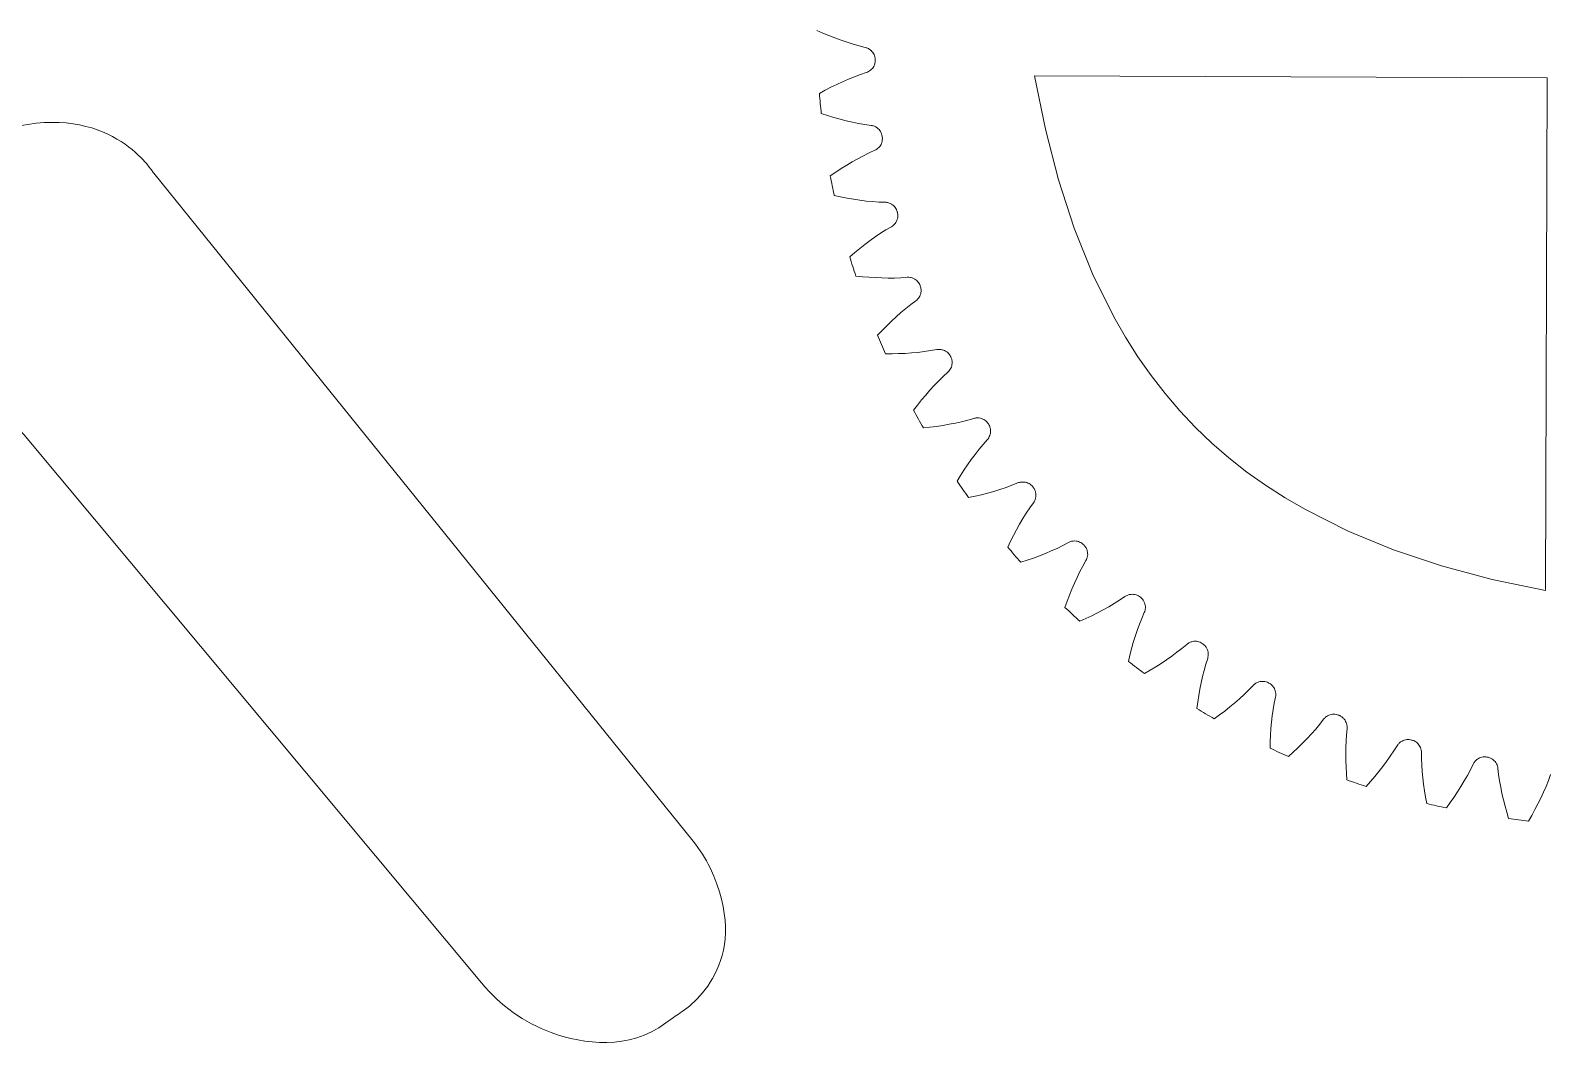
# Model space of a CAD drawing. Extents: x -180 to 228, y -304 to -8.
# Drawn here: x 23.9 to 147.1, y -303.7 to -221 of the extents above; entities that cross this region are included whole.
import ezdxf

# ---------------------------------------------------------------- set-up
doc = ezdxf.new("R2010")
doc.units = 0
doc.header["$MEASUREMENT"] = 0
doc.layers.add('Layer 1', color=7, linetype='Continuous')

# ---------------------------------------------------------------- blocks, each defined once
blk = doc.blocks.new('block 1122')
at = {"layer": 'Layer 1', "color": 7, "lineweight": 9, "true_color": 0xffffff}
blk.add_open_spline([(137.07, -283.65), (137.6, -283.78), (138.13, -283.9), (138.67, -284.01)], degree=3, dxfattribs=at)
blk = doc.blocks.new('block 1123')
at = {"layer": 'Layer 1', "color": 7, "lineweight": 9, "true_color": 0xffffff}
blk.add_open_spline([(143.71, -284.87), (144.25, -284.94), (144.79, -285.01), (145.33, -285.07)], degree=3, dxfattribs=at)
blk = doc.blocks.new('block 1302')
at = {"layer": 'Layer 1', "color": 7, "lineweight": 9, "true_color": 0xffffff}
blk.add_lwpolyline([(91.55, -222.35), (91.06, -222.22), (90.56, -222.08), (90.07, -221.93), (89.58, -221.76), (89.09, -221.58), (88.6, -221.39), (88.11, -221.18), (87.63, -220.96)], dxfattribs=at)
blk = doc.blocks.new('block 1303')
at = {"layer": 'Layer 1', "color": 7, "lineweight": 9, "true_color": 0xffffff}
blk.add_open_spline([(92.35, -223.32), (92.35, -223.18), (92.31, -223.05), (92.26, -222.93), (92.2, -222.81), (92.12, -222.69), (92.02, -222.6), (91.96, -222.54), (91.88, -222.49), (91.8, -222.44), (91.72, -222.4), (91.64, -222.37), (91.55, -222.35)], degree=3, knots=[0, 0, 0, 0, 1, 1, 1, 2, 2, 2, 3, 3, 3, 4, 4, 4, 4], dxfattribs=at)
blk = doc.blocks.new('block 1304')
at = {"layer": 'Layer 1', "color": 7, "lineweight": 9, "true_color": 0xffffff}
blk.add_open_spline([(92.35, -223.32), (92.35, -223.33), (92.35, -223.34), (92.35, -223.35)], degree=3, dxfattribs=at)
blk = doc.blocks.new('block 1305')
at = {"layer": 'Layer 1', "color": 7, "lineweight": 9, "true_color": 0xffffff}
blk.add_open_spline([(91.63, -224.38), (91.76, -224.34), (91.88, -224.28), (91.98, -224.19), (92.09, -224.1), (92.17, -224), (92.24, -223.88), (92.28, -223.8), (92.31, -223.71), (92.33, -223.62), (92.35, -223.53), (92.36, -223.44), (92.35, -223.35)], degree=3, knots=[0, 0, 0, 0, 1, 1, 1, 2, 2, 2, 3, 3, 3, 4, 4, 4, 4], dxfattribs=at)
blk = doc.blocks.new('block 1306')
at = {"layer": 'Layer 1', "color": 7, "lineweight": 9, "true_color": 0xffffff}
blk.add_lwpolyline([(91.63, -224.38), (91.15, -224.55), (90.67, -224.73), (90.19, -224.92), (89.71, -225.13), (89.24, -225.35), (88.76, -225.58), (88.3, -225.82), (87.83, -226.07)], dxfattribs=at)
blk = doc.blocks.new('block 1307')
at = {"layer": 'Layer 1', "color": 7, "lineweight": 9, "true_color": 0xffffff}
blk.add_open_spline([(87.83, -226.07), (87.87, -226.62), (87.92, -227.16), (87.98, -227.7)], degree=3, dxfattribs=at)
blk = doc.blocks.new('block 1308')
at = {"layer": 'Layer 1', "color": 7, "lineweight": 9, "true_color": 0xffffff}
blk.add_lwpolyline([(92.03, -228.67), (91.52, -228.59), (91.01, -228.51), (90.51, -228.4), (90, -228.29), (89.5, -228.16), (88.99, -228.02), (88.48, -227.87), (87.98, -227.7)], dxfattribs=at)
blk = doc.blocks.new('block 1309')
at = {"layer": 'Layer 1', "color": 7, "lineweight": 9, "true_color": 0xffffff}
blk.add_open_spline([(92.92, -229.55), (92.9, -229.42), (92.86, -229.29), (92.79, -229.17), (92.72, -229.05), (92.63, -228.95), (92.52, -228.87), (92.45, -228.81), (92.37, -228.77), (92.29, -228.74), (92.2, -228.7), (92.12, -228.68), (92.03, -228.67)], degree=3, knots=[0, 0, 0, 0, 1, 1, 1, 2, 2, 2, 3, 3, 3, 4, 4, 4, 4], dxfattribs=at)
blk = doc.blocks.new('block 1310')
at = {"layer": 'Layer 1', "color": 7, "lineweight": 9, "true_color": 0xffffff}
blk.add_open_spline([(92.92, -229.55), (92.93, -229.56), (92.93, -229.57), (92.93, -229.58)], degree=3, dxfattribs=at)
blk = doc.blocks.new('block 1311')
at = {"layer": 'Layer 1', "color": 7, "lineweight": 9, "true_color": 0xffffff}
blk.add_open_spline([(92.32, -230.68), (92.44, -230.63), (92.55, -230.55), (92.65, -230.45), (92.74, -230.36), (92.82, -230.24), (92.87, -230.12), (92.9, -230.03), (92.92, -229.94), (92.93, -229.85), (92.94, -229.76), (92.94, -229.67), (92.93, -229.58)], degree=3, knots=[0, 0, 0, 0, 1, 1, 1, 2, 2, 2, 3, 3, 3, 4, 4, 4, 4], dxfattribs=at)
blk = doc.blocks.new('block 1312')
at = {"layer": 'Layer 1', "color": 7, "lineweight": 9, "true_color": 0xffffff}
blk.add_lwpolyline([(92.32, -230.68), (91.85, -230.9), (91.39, -231.13), (90.94, -231.37), (90.49, -231.62), (90.04, -231.89), (89.59, -232.17), (89.15, -232.46), (88.71, -232.76)], dxfattribs=at)
blk = doc.blocks.new('block 1313')
at = {"layer": 'Layer 1', "color": 7, "lineweight": 9, "true_color": 0xffffff}
blk.add_open_spline([(88.71, -232.76), (88.81, -233.3), (88.92, -233.83), (89.03, -234.36)], degree=3, dxfattribs=at)
blk = doc.blocks.new('block 1314')
at = {"layer": 'Layer 1', "color": 7, "lineweight": 9, "true_color": 0xffffff}
blk.add_lwpolyline([(93.16, -234.9), (92.65, -234.88), (92.14, -234.85), (91.62, -234.8), (91.11, -234.74), (90.59, -234.66), (90.07, -234.57), (89.55, -234.47), (89.03, -234.36)], dxfattribs=at)
blk = doc.blocks.new('block 1315')
at = {"layer": 'Layer 1', "color": 7, "lineweight": 9, "true_color": 0xffffff}
blk.add_open_spline([(94.14, -235.68), (94.11, -235.55), (94.05, -235.43), (93.97, -235.32), (93.89, -235.21), (93.79, -235.12), (93.67, -235.05), (93.6, -235), (93.51, -234.97), (93.43, -234.94), (93.34, -234.92), (93.25, -234.9), (93.16, -234.9)], degree=3, knots=[0, 0, 0, 0, 1, 1, 1, 2, 2, 2, 3, 3, 3, 4, 4, 4, 4], dxfattribs=at)
blk = doc.blocks.new('block 1316')
at = {"layer": 'Layer 1', "color": 7, "lineweight": 9, "true_color": 0xffffff}
blk.add_open_spline([(94.14, -235.68), (94.15, -235.7), (94.15, -235.71), (94.15, -235.72)], degree=3, dxfattribs=at)
blk = doc.blocks.new('block 1317')
at = {"layer": 'Layer 1', "color": 7, "lineweight": 9, "true_color": 0xffffff}
blk.add_open_spline([(93.66, -236.88), (93.78, -236.81), (93.88, -236.72), (93.97, -236.61), (94.05, -236.51), (94.11, -236.38), (94.15, -236.25), (94.17, -236.17), (94.18, -236.08), (94.19, -235.99), (94.19, -235.9), (94.18, -235.81), (94.15, -235.72)], degree=3, knots=[0, 0, 0, 0, 1, 1, 1, 2, 2, 2, 3, 3, 3, 4, 4, 4, 4], dxfattribs=at)
blk = doc.blocks.new('block 1318')
at = {"layer": 'Layer 1', "color": 7, "lineweight": 9, "true_color": 0xffffff}
blk.add_lwpolyline([(93.66, -236.88), (93.22, -237.14), (92.79, -237.41), (92.36, -237.7), (91.94, -238), (91.52, -238.32), (91.11, -238.64), (90.7, -238.98), (90.29, -239.32)], dxfattribs=at)
blk = doc.blocks.new('block 1319')
at = {"layer": 'Layer 1', "color": 7, "lineweight": 9, "true_color": 0xffffff}
blk.add_open_spline([(90.29, -239.32), (90.45, -239.84), (90.61, -240.36), (90.78, -240.88)], degree=3, dxfattribs=at)
blk = doc.blocks.new('block 1320')
at = {"layer": 'Layer 1', "color": 7, "lineweight": 9, "true_color": 0xffffff}
blk.add_lwpolyline([(94.94, -240.98), (94.43, -241.02), (93.91, -241.04), (93.4, -241.04), (92.88, -241.03), (92.36, -241.01), (91.83, -240.98), (91.31, -240.94), (90.78, -240.88)], dxfattribs=at)
blk = doc.blocks.new('block 1321')
at = {"layer": 'Layer 1', "color": 7, "lineweight": 9, "true_color": 0xffffff}
blk.add_open_spline([(96, -241.66), (95.95, -241.53), (95.88, -241.42), (95.79, -241.32), (95.7, -241.22), (95.59, -241.14), (95.47, -241.08), (95.38, -241.04), (95.3, -241.01), (95.21, -241), (95.12, -240.98), (95.03, -240.98), (94.94, -240.98)], degree=3, knots=[0, 0, 0, 0, 1, 1, 1, 2, 2, 2, 3, 3, 3, 4, 4, 4, 4], dxfattribs=at)
blk = doc.blocks.new('block 1322')
at = {"layer": 'Layer 1', "color": 7, "lineweight": 9, "true_color": 0xffffff}
blk.add_open_spline([(96, -241.66), (96, -241.67), (96.01, -241.68), (96.01, -241.69)], degree=3, dxfattribs=at)
blk = doc.blocks.new('block 1323')
at = {"layer": 'Layer 1', "color": 7, "lineweight": 9, "true_color": 0xffffff}
blk.add_open_spline([(95.64, -242.9), (95.75, -242.82), (95.85, -242.72), (95.92, -242.6), (95.99, -242.49), (96.04, -242.36), (96.06, -242.23), (96.08, -242.14), (96.08, -242.05), (96.07, -241.96), (96.06, -241.87), (96.04, -241.78), (96.01, -241.69)], degree=3, knots=[0, 0, 0, 0, 1, 1, 1, 2, 2, 2, 3, 3, 3, 4, 4, 4, 4], dxfattribs=at)
blk = doc.blocks.new('block 1324')
at = {"layer": 'Layer 1', "color": 7, "lineweight": 9, "true_color": 0xffffff}
blk.add_lwpolyline([(95.64, -242.9), (95.23, -243.2), (94.83, -243.52), (94.44, -243.85), (94.05, -244.2), (93.66, -244.55), (93.29, -244.92), (92.91, -245.29), (92.55, -245.68)], dxfattribs=at)
blk = doc.blocks.new('block 1325')
at = {"layer": 'Layer 1', "color": 7, "lineweight": 9, "true_color": 0xffffff}
blk.add_open_spline([(92.55, -245.68), (92.76, -246.18), (92.97, -246.68), (93.19, -247.18)], degree=3, dxfattribs=at)
blk = doc.blocks.new('block 1326')
at = {"layer": 'Layer 1', "color": 7, "lineweight": 9, "true_color": 0xffffff}
blk.add_lwpolyline([(97.34, -246.85), (96.84, -246.93), (96.33, -247.01), (95.82, -247.07), (95.3, -247.11), (94.78, -247.15), (94.25, -247.17), (93.73, -247.18), (93.19, -247.18)], dxfattribs=at)
blk = doc.blocks.new('block 1327')
at = {"layer": 'Layer 1', "color": 7, "lineweight": 9, "true_color": 0xffffff}
blk.add_open_spline([(98.47, -247.41), (98.41, -247.29), (98.33, -247.18), (98.23, -247.09), (98.12, -247), (98.01, -246.93), (97.88, -246.89), (97.79, -246.86), (97.7, -246.84), (97.61, -246.83), (97.52, -246.82), (97.43, -246.83), (97.34, -246.85)], degree=3, knots=[0, 0, 0, 0, 1, 1, 1, 2, 2, 2, 3, 3, 3, 4, 4, 4, 4], dxfattribs=at)
blk = doc.blocks.new('block 1328')
at = {"layer": 'Layer 1', "color": 7, "lineweight": 9, "true_color": 0xffffff}
blk.add_open_spline([(98.47, -247.41), (98.47, -247.42), (98.48, -247.43), (98.48, -247.44)], degree=3, dxfattribs=at)
blk = doc.blocks.new('block 1329')
at = {"layer": 'Layer 1', "color": 7, "lineweight": 9, "true_color": 0xffffff}
blk.add_open_spline([(98.24, -248.67), (98.35, -248.58), (98.43, -248.47), (98.49, -248.35), (98.55, -248.23), (98.58, -248.1), (98.59, -247.96), (98.6, -247.87), (98.59, -247.78), (98.57, -247.69), (98.55, -247.61), (98.52, -247.52), (98.48, -247.44)], degree=3, knots=[0, 0, 0, 0, 1, 1, 1, 2, 2, 2, 3, 3, 3, 4, 4, 4, 4], dxfattribs=at)
blk = doc.blocks.new('block 1330')
at = {"layer": 'Layer 1', "color": 7, "lineweight": 9, "true_color": 0xffffff}
blk.add_lwpolyline([(98.24, -248.67), (97.87, -249.02), (97.5, -249.38), (97.14, -249.75), (96.79, -250.13), (96.45, -250.53), (96.11, -250.93), (95.78, -251.34), (95.46, -251.76)], dxfattribs=at)
blk = doc.blocks.new('block 1331')
at = {"layer": 'Layer 1', "color": 7, "lineweight": 9, "true_color": 0xffffff}
blk.add_open_spline([(95.46, -251.76), (95.72, -252.24), (95.98, -252.72), (96.26, -253.19)], degree=3, dxfattribs=at)
blk = doc.blocks.new('block 1332')
at = {"layer": 'Layer 1', "color": 7, "lineweight": 9, "true_color": 0xffffff}
blk.add_lwpolyline([(100.35, -252.43), (99.86, -252.56), (99.36, -252.69), (98.85, -252.8), (98.34, -252.9), (97.83, -252.99), (97.31, -253.07), (96.78, -253.13), (96.26, -253.19)], dxfattribs=at)
blk = doc.blocks.new('block 1333')
at = {"layer": 'Layer 1', "color": 7, "lineweight": 9, "true_color": 0xffffff}
blk.add_open_spline([(101.53, -252.87), (101.45, -252.75), (101.36, -252.65), (101.25, -252.57), (101.14, -252.5), (101.01, -252.44), (100.88, -252.41), (100.79, -252.39), (100.7, -252.38), (100.61, -252.38), (100.52, -252.38), (100.43, -252.4), (100.35, -252.43)], degree=3, knots=[0, 0, 0, 0, 1, 1, 1, 2, 2, 2, 3, 3, 3, 4, 4, 4, 4], dxfattribs=at)
blk = doc.blocks.new('block 1334')
at = {"layer": 'Layer 1', "color": 7, "lineweight": 9, "true_color": 0xffffff}
blk.add_open_spline([(101.53, -252.87), (101.53, -252.88), (101.54, -252.89), (101.54, -252.89)], degree=3, dxfattribs=at)
blk = doc.blocks.new('block 1335')
at = {"layer": 'Layer 1', "color": 7, "lineweight": 9, "true_color": 0xffffff}
blk.add_open_spline([(101.43, -254.15), (101.53, -254.05), (101.6, -253.93), (101.64, -253.8), (101.69, -253.68), (101.71, -253.54), (101.7, -253.41), (101.7, -253.32), (101.68, -253.23), (101.66, -253.14), (101.63, -253.05), (101.59, -252.97), (101.54, -252.89)], degree=3, knots=[0, 0, 0, 0, 1, 1, 1, 2, 2, 2, 3, 3, 3, 4, 4, 4, 4], dxfattribs=at)
blk = doc.blocks.new('block 1336')
at = {"layer": 'Layer 1', "color": 7, "lineweight": 9, "true_color": 0xffffff}
blk.add_lwpolyline([(101.43, -254.15), (101.1, -254.53), (100.77, -254.93), (100.45, -255.34), (100.14, -255.75), (99.84, -256.18), (99.55, -256.62), (99.26, -257.06), (98.99, -257.51)], dxfattribs=at)
blk = doc.blocks.new('block 1337')
at = {"layer": 'Layer 1', "color": 7, "lineweight": 9, "true_color": 0xffffff}
blk.add_open_spline([(98.99, -257.51), (99.3, -257.96), (99.61, -258.41), (99.93, -258.85)], degree=3, dxfattribs=at)
blk = doc.blocks.new('block 1338')
at = {"layer": 'Layer 1', "color": 7, "lineweight": 9, "true_color": 0xffffff}
blk.add_lwpolyline([(103.92, -257.66), (103.44, -257.85), (102.96, -258.03), (102.47, -258.19), (101.98, -258.34), (101.47, -258.49), (100.96, -258.62), (100.45, -258.74), (99.93, -258.85)], dxfattribs=at)
blk = doc.blocks.new('block 1339')
at = {"layer": 'Layer 1', "color": 7, "lineweight": 9, "true_color": 0xffffff}
blk.add_open_spline([(105.14, -257.97), (105.05, -257.87), (104.95, -257.78), (104.83, -257.71), (104.71, -257.65), (104.58, -257.6), (104.45, -257.59), (104.36, -257.58), (104.27, -257.58), (104.18, -257.59), (104.09, -257.6), (104, -257.62), (103.92, -257.66)], degree=3, knots=[0, 0, 0, 0, 1, 1, 1, 2, 2, 2, 3, 3, 3, 4, 4, 4, 4], dxfattribs=at)
blk = doc.blocks.new('block 1340')
at = {"layer": 'Layer 1', "color": 7, "lineweight": 9, "true_color": 0xffffff}
blk.add_open_spline([(105.14, -257.97), (105.14, -257.98), (105.15, -257.99), (105.16, -258)], degree=3, dxfattribs=at)
blk = doc.blocks.new('block 1341')
at = {"layer": 'Layer 1', "color": 7, "lineweight": 9, "true_color": 0xffffff}
blk.add_open_spline([(105.18, -259.26), (105.26, -259.15), (105.32, -259.03), (105.35, -258.9), (105.38, -258.76), (105.39, -258.63), (105.37, -258.49), (105.36, -258.4), (105.33, -258.32), (105.3, -258.23), (105.26, -258.15), (105.21, -258.07), (105.16, -258)], degree=3, knots=[0, 0, 0, 0, 1, 1, 1, 2, 2, 2, 3, 3, 3, 4, 4, 4, 4], dxfattribs=at)
blk = doc.blocks.new('block 1342')
at = {"layer": 'Layer 1', "color": 7, "lineweight": 9, "true_color": 0xffffff}
blk.add_lwpolyline([(105.18, -259.26), (104.88, -259.68), (104.6, -260.1), (104.33, -260.54), (104.06, -260.99), (103.81, -261.45), (103.56, -261.91), (103.33, -262.38), (103.1, -262.86)], dxfattribs=at)
blk = doc.blocks.new('block 1343')
at = {"layer": 'Layer 1', "color": 7, "lineweight": 9, "true_color": 0xffffff}
blk.add_open_spline([(103.1, -262.86), (103.45, -263.28), (103.81, -263.69), (104.17, -264.09)], degree=3, dxfattribs=at)
blk = doc.blocks.new('block 1344')
at = {"layer": 'Layer 1', "color": 7, "lineweight": 9, "true_color": 0xffffff}
blk.add_lwpolyline([(108.02, -262.49), (107.56, -262.73), (107.1, -262.96), (106.63, -263.17), (106.16, -263.38), (105.67, -263.57), (105.18, -263.75), (104.68, -263.93), (104.17, -264.09)], dxfattribs=at)
blk = doc.blocks.new('block 1345')
at = {"layer": 'Layer 1', "color": 7, "lineweight": 9, "true_color": 0xffffff}
blk.add_open_spline([(109.26, -262.68), (109.17, -262.58), (109.05, -262.5), (108.93, -262.45), (108.81, -262.4), (108.67, -262.37), (108.54, -262.36), (108.45, -262.36), (108.36, -262.37), (108.27, -262.39), (108.18, -262.42), (108.1, -262.45), (108.02, -262.49)], degree=3, knots=[0, 0, 0, 0, 1, 1, 1, 2, 2, 2, 3, 3, 3, 4, 4, 4, 4], dxfattribs=at)
blk = doc.blocks.new('block 1346')
at = {"layer": 'Layer 1', "color": 7, "lineweight": 9, "true_color": 0xffffff}
blk.add_open_spline([(109.26, -262.68), (109.27, -262.69), (109.28, -262.69), (109.29, -262.7)], degree=3, dxfattribs=at)
blk = doc.blocks.new('block 1347')
at = {"layer": 'Layer 1', "color": 7, "lineweight": 9, "true_color": 0xffffff}
blk.add_open_spline([(109.44, -263.95), (109.51, -263.84), (109.55, -263.71), (109.57, -263.57), (109.59, -263.44), (109.58, -263.3), (109.55, -263.17), (109.53, -263.08), (109.49, -263), (109.45, -262.92), (109.4, -262.84), (109.35, -262.77), (109.29, -262.7)], degree=3, knots=[0, 0, 0, 0, 1, 1, 1, 2, 2, 2, 3, 3, 3, 4, 4, 4, 4], dxfattribs=at)
blk = doc.blocks.new('block 1348')
at = {"layer": 'Layer 1', "color": 7, "lineweight": 9, "true_color": 0xffffff}
blk.add_lwpolyline([(109.44, -263.95), (109.19, -264.4), (108.95, -264.85), (108.72, -265.32), (108.51, -265.79), (108.3, -266.27), (108.11, -266.76), (107.92, -267.25), (107.74, -267.75)], dxfattribs=at)
blk = doc.blocks.new('block 1349')
at = {"layer": 'Layer 1', "color": 7, "lineweight": 9, "true_color": 0xffffff}
blk.add_open_spline([(107.74, -267.75), (108.14, -268.13), (108.54, -268.5), (108.94, -268.86)], degree=3, dxfattribs=at)
blk = doc.blocks.new('block 1350')
at = {"layer": 'Layer 1', "color": 7, "lineweight": 9, "true_color": 0xffffff}
blk.add_lwpolyline([(112.6, -266.87), (112.17, -267.15), (111.74, -267.43), (111.29, -267.69), (110.84, -267.94), (110.38, -268.19), (109.91, -268.42), (109.43, -268.64), (108.94, -268.86)], dxfattribs=at)
blk = doc.blocks.new('block 1351')
at = {"layer": 'Layer 1', "color": 7, "lineweight": 9, "true_color": 0xffffff}
blk.add_open_spline([(113.86, -266.92), (113.75, -266.84), (113.63, -266.77), (113.5, -266.73), (113.37, -266.69), (113.24, -266.68), (113.1, -266.69), (113.01, -266.7), (112.92, -266.72), (112.84, -266.75), (112.75, -266.78), (112.67, -266.82), (112.6, -266.87)], degree=3, knots=[0, 0, 0, 0, 1, 1, 1, 2, 2, 2, 3, 3, 3, 4, 4, 4, 4], dxfattribs=at)
blk = doc.blocks.new('block 1352')
at = {"layer": 'Layer 1', "color": 7, "lineweight": 9, "true_color": 0xffffff}
blk.add_open_spline([(113.86, -266.92), (113.86, -266.93), (113.87, -266.94), (113.88, -266.95)], degree=3, dxfattribs=at)
blk = doc.blocks.new('block 1353')
at = {"layer": 'Layer 1', "color": 7, "lineweight": 9, "true_color": 0xffffff}
blk.add_open_spline([(114.17, -268.17), (114.22, -268.05), (114.25, -267.92), (114.26, -267.78), (114.26, -267.65), (114.24, -267.51), (114.19, -267.38), (114.16, -267.3), (114.12, -267.22), (114.07, -267.15), (114.01, -267.07), (113.95, -267), (113.88, -266.95)], degree=3, knots=[0, 0, 0, 0, 1, 1, 1, 2, 2, 2, 3, 3, 3, 4, 4, 4, 4], dxfattribs=at)
blk = doc.blocks.new('block 1354')
at = {"layer": 'Layer 1', "color": 7, "lineweight": 9, "true_color": 0xffffff}
blk.add_lwpolyline([(114.17, -268.17), (113.96, -268.64), (113.77, -269.12), (113.6, -269.61), (113.43, -270.1), (113.28, -270.6), (113.13, -271.1), (113, -271.61), (112.88, -272.13)], dxfattribs=at)
blk = doc.blocks.new('block 1355')
at = {"layer": 'Layer 1', "color": 7, "lineweight": 9, "true_color": 0xffffff}
blk.add_open_spline([(112.88, -272.13), (113.31, -272.46), (113.75, -272.79), (114.19, -273.11)], degree=3, dxfattribs=at)
blk = doc.blocks.new('block 1356')
at = {"layer": 'Layer 1', "color": 7, "lineweight": 9, "true_color": 0xffffff}
blk.add_lwpolyline([(117.61, -270.75), (117.22, -271.07), (116.82, -271.39), (116.4, -271.7), (115.98, -272), (115.54, -272.29), (115.1, -272.57), (114.65, -272.84), (114.19, -273.11)], dxfattribs=at)
blk = doc.blocks.new('block 1357')
at = {"layer": 'Layer 1', "color": 7, "lineweight": 9, "true_color": 0xffffff}
blk.add_open_spline([(118.87, -270.67), (118.76, -270.59), (118.63, -270.54), (118.5, -270.51), (118.36, -270.49), (118.23, -270.49), (118.09, -270.51), (118.01, -270.53), (117.92, -270.56), (117.84, -270.6), (117.76, -270.64), (117.68, -270.69), (117.61, -270.75)], degree=3, knots=[0, 0, 0, 0, 1, 1, 1, 2, 2, 2, 3, 3, 3, 4, 4, 4, 4], dxfattribs=at)
blk = doc.blocks.new('block 1358')
at = {"layer": 'Layer 1', "color": 7, "lineweight": 9, "true_color": 0xffffff}
blk.add_open_spline([(118.87, -270.67), (118.88, -270.67), (118.89, -270.68), (118.9, -270.69)], degree=3, dxfattribs=at)
blk = doc.blocks.new('block 1359')
at = {"layer": 'Layer 1', "color": 7, "lineweight": 9, "true_color": 0xffffff}
blk.add_open_spline([(119.31, -271.88), (119.35, -271.75), (119.37, -271.61), (119.36, -271.48), (119.35, -271.34), (119.31, -271.21), (119.25, -271.09), (119.21, -271.01), (119.16, -270.93), (119.1, -270.86), (119.04, -270.8), (118.97, -270.74), (118.9, -270.69)], degree=3, knots=[0, 0, 0, 0, 1, 1, 1, 2, 2, 2, 3, 3, 3, 4, 4, 4, 4], dxfattribs=at)
blk = doc.blocks.new('block 1360')
at = {"layer": 'Layer 1', "color": 7, "lineweight": 9, "true_color": 0xffffff}
blk.add_lwpolyline([(119.31, -271.88), (119.15, -272.36), (119.02, -272.86), (118.89, -273.36), (118.78, -273.87), (118.68, -274.38), (118.59, -274.9), (118.51, -275.42), (118.44, -275.95)], dxfattribs=at)
blk = doc.blocks.new('block 1361')
at = {"layer": 'Layer 1', "color": 7, "lineweight": 9, "true_color": 0xffffff}
blk.add_open_spline([(118.44, -275.95), (118.9, -276.23), (119.37, -276.51), (119.84, -276.78)], degree=3, dxfattribs=at)
blk = doc.blocks.new('block 1362')
at = {"layer": 'Layer 1', "color": 7, "lineweight": 9, "true_color": 0xffffff}
blk.add_lwpolyline([(123, -274.07), (122.65, -274.44), (122.28, -274.8), (121.9, -275.15), (121.51, -275.49), (121.1, -275.82), (120.69, -276.15), (120.27, -276.47), (119.84, -276.78)], dxfattribs=at)
blk = doc.blocks.new('block 1363')
at = {"layer": 'Layer 1', "color": 7, "lineweight": 9, "true_color": 0xffffff}
blk.add_open_spline([(124.24, -273.87), (124.12, -273.8), (123.99, -273.76), (123.86, -273.75), (123.72, -273.74), (123.59, -273.75), (123.46, -273.79), (123.37, -273.82), (123.29, -273.86), (123.21, -273.9), (123.14, -273.95), (123.07, -274.01), (123, -274.07)], degree=3, knots=[0, 0, 0, 0, 1, 1, 1, 2, 2, 2, 3, 3, 3, 4, 4, 4, 4], dxfattribs=at)
blk = doc.blocks.new('block 1364')
at = {"layer": 'Layer 1', "color": 7, "lineweight": 9, "true_color": 0xffffff}
blk.add_open_spline([(124.24, -273.87), (124.25, -273.87), (124.26, -273.88), (124.27, -273.88)], degree=3, dxfattribs=at)
blk = doc.blocks.new('block 1365')
at = {"layer": 'Layer 1', "color": 7, "lineweight": 9, "true_color": 0xffffff}
blk.add_open_spline([(124.81, -275.02), (124.84, -274.89), (124.84, -274.75), (124.82, -274.62), (124.79, -274.49), (124.74, -274.36), (124.67, -274.25), (124.62, -274.17), (124.56, -274.1), (124.5, -274.04), (124.43, -273.98), (124.36, -273.92), (124.27, -273.88)], degree=3, knots=[0, 0, 0, 0, 1, 1, 1, 2, 2, 2, 3, 3, 3, 4, 4, 4, 4], dxfattribs=at)
blk = doc.blocks.new('block 1366')
at = {"layer": 'Layer 1', "color": 7, "lineweight": 9, "true_color": 0xffffff}
blk.add_lwpolyline([(124.81, -275.02), (124.71, -275.52), (124.62, -276.03), (124.55, -276.54), (124.49, -277.06), (124.44, -277.58), (124.41, -278.1), (124.38, -278.63), (124.37, -279.16)], dxfattribs=at)
blk = doc.blocks.new('block 1367')
at = {"layer": 'Layer 1', "color": 7, "lineweight": 9, "true_color": 0xffffff}
blk.add_open_spline([(124.37, -279.16), (124.86, -279.4), (125.36, -279.62), (125.85, -279.84)], degree=3, dxfattribs=at)
blk = doc.blocks.new('block 1368')
at = {"layer": 'Layer 1', "color": 7, "lineweight": 9, "true_color": 0xffffff}
blk.add_lwpolyline([(128.71, -276.82), (128.4, -277.22), (128.07, -277.62), (127.73, -278.01), (127.37, -278.39), (127.01, -278.76), (126.63, -279.13), (126.25, -279.49), (125.85, -279.84)], dxfattribs=at)
blk = doc.blocks.new('block 1369')
at = {"layer": 'Layer 1', "color": 7, "lineweight": 9, "true_color": 0xffffff}
blk.add_open_spline([(129.93, -276.49), (129.8, -276.44), (129.67, -276.41), (129.53, -276.41), (129.4, -276.41), (129.26, -276.44), (129.14, -276.49), (129.05, -276.53), (128.97, -276.57), (128.9, -276.63), (128.83, -276.69), (128.77, -276.75), (128.71, -276.82)], degree=3, knots=[0, 0, 0, 0, 1, 1, 1, 2, 2, 2, 3, 3, 3, 4, 4, 4, 4], dxfattribs=at)
blk = doc.blocks.new('block 1370')
at = {"layer": 'Layer 1', "color": 7, "lineweight": 9, "true_color": 0xffffff}
blk.add_open_spline([(129.93, -276.49), (129.94, -276.49), (129.95, -276.49), (129.96, -276.5)], degree=3, dxfattribs=at)
blk = doc.blocks.new('block 1371')
at = {"layer": 'Layer 1', "color": 7, "lineweight": 9, "true_color": 0xffffff}
blk.add_open_spline([(130.61, -277.58), (130.62, -277.44), (130.61, -277.31), (130.57, -277.18), (130.53, -277.05), (130.47, -276.92), (130.39, -276.82), (130.33, -276.75), (130.27, -276.68), (130.19, -276.63), (130.12, -276.58), (130.04, -276.53), (129.96, -276.5)], degree=3, knots=[0, 0, 0, 0, 1, 1, 1, 2, 2, 2, 3, 3, 3, 4, 4, 4, 4], dxfattribs=at)
blk = doc.blocks.new('block 1372')
at = {"layer": 'Layer 1', "color": 7, "lineweight": 9, "true_color": 0xffffff}
blk.add_lwpolyline([(130.61, -277.58), (130.56, -278.09), (130.53, -278.6), (130.51, -279.11), (130.5, -279.63), (130.51, -280.16), (130.53, -280.68), (130.56, -281.21), (130.6, -281.74)], dxfattribs=at)
blk = doc.blocks.new('block 1373')
at = {"layer": 'Layer 1', "color": 7, "lineweight": 9, "true_color": 0xffffff}
blk.add_open_spline([(130.6, -281.74), (131.12, -281.92), (131.63, -282.09), (132.15, -282.26)], degree=3, dxfattribs=at)
blk = doc.blocks.new('block 1374')
at = {"layer": 'Layer 1', "color": 7, "lineweight": 9, "true_color": 0xffffff}
blk.add_lwpolyline([(134.68, -278.96), (134.41, -279.39), (134.12, -279.82), (133.82, -280.24), (133.51, -280.65), (133.19, -281.06), (132.85, -281.47), (132.51, -281.87), (132.15, -282.26)], dxfattribs=at)
blk = doc.blocks.new('block 1375')
at = {"layer": 'Layer 1', "color": 7, "lineweight": 9, "true_color": 0xffffff}
blk.add_open_spline([(135.85, -278.5), (135.72, -278.46), (135.58, -278.45), (135.45, -278.46), (135.31, -278.48), (135.18, -278.52), (135.07, -278.59), (134.99, -278.63), (134.91, -278.68), (134.85, -278.75), (134.78, -278.81), (134.73, -278.88), (134.68, -278.96)], degree=3, knots=[0, 0, 0, 0, 1, 1, 1, 2, 2, 2, 3, 3, 3, 4, 4, 4, 4], dxfattribs=at)
blk = doc.blocks.new('block 1376')
at = {"layer": 'Layer 1', "color": 7, "lineweight": 9, "true_color": 0xffffff}
blk.add_open_spline([(135.85, -278.5), (135.86, -278.5), (135.87, -278.5), (135.88, -278.51)], degree=3, dxfattribs=at)
blk = doc.blocks.new('block 1377')
at = {"layer": 'Layer 1', "color": 7, "lineweight": 9, "true_color": 0xffffff}
blk.add_open_spline([(136.64, -279.51), (136.64, -279.38), (136.62, -279.24), (136.56, -279.12), (136.51, -278.99), (136.44, -278.88), (136.34, -278.78), (136.28, -278.71), (136.21, -278.66), (136.13, -278.61), (136.05, -278.57), (135.97, -278.53), (135.88, -278.51)], degree=3, knots=[0, 0, 0, 0, 1, 1, 1, 2, 2, 2, 3, 3, 3, 4, 4, 4, 4], dxfattribs=at)
blk = doc.blocks.new('block 1378')
at = {"layer": 'Layer 1', "color": 7, "lineweight": 9, "true_color": 0xffffff}
blk.add_lwpolyline([(136.64, -279.51), (136.65, -280.02), (136.67, -280.53), (136.7, -281.05), (136.75, -281.57), (136.82, -282.09), (136.89, -282.61), (136.98, -283.13), (137.07, -283.65)], dxfattribs=at)
blk = doc.blocks.new('block 1379')
at = {"layer": 'Layer 1', "color": 7, "lineweight": 9, "true_color": 0xffffff}
blk.add_lwpolyline([(140.84, -280.46), (140.61, -280.92), (140.37, -281.37), (140.12, -281.82), (139.85, -282.27), (139.57, -282.71), (139.28, -283.15), (138.98, -283.58), (138.67, -284.01)], dxfattribs=at)
blk = doc.blocks.new('block 1380')
at = {"layer": 'Layer 1', "color": 7, "lineweight": 9, "true_color": 0xffffff}
blk.add_open_spline([(141.95, -279.88), (141.82, -279.85), (141.68, -279.86), (141.55, -279.89), (141.42, -279.92), (141.29, -279.97), (141.18, -280.05), (141.11, -280.1), (141.04, -280.16), (140.98, -280.23), (140.92, -280.3), (140.87, -280.38), (140.84, -280.46)], degree=3, knots=[0, 0, 0, 0, 1, 1, 1, 2, 2, 2, 3, 3, 3, 4, 4, 4, 4], dxfattribs=at)
blk = doc.blocks.new('block 1381')
at = {"layer": 'Layer 1', "color": 7, "lineweight": 9, "true_color": 0xffffff}
blk.add_open_spline([(141.95, -279.88), (141.96, -279.88), (141.97, -279.88), (141.99, -279.88)], degree=3, dxfattribs=at)
blk = doc.blocks.new('block 1382')
at = {"layer": 'Layer 1', "color": 7, "lineweight": 9, "true_color": 0xffffff}
blk.add_open_spline([(142.84, -280.8), (142.83, -280.67), (142.79, -280.54), (142.73, -280.42), (142.66, -280.3), (142.58, -280.19), (142.47, -280.11), (142.4, -280.05), (142.33, -280), (142.24, -279.96), (142.16, -279.92), (142.07, -279.9), (141.99, -279.88)], degree=3, knots=[0, 0, 0, 0, 1, 1, 1, 2, 2, 2, 3, 3, 3, 4, 4, 4, 4], dxfattribs=at)
blk = doc.blocks.new('block 1383')
at = {"layer": 'Layer 1', "color": 7, "lineweight": 9, "true_color": 0xffffff}
blk.add_lwpolyline([(142.84, -280.8), (142.9, -281.31), (142.98, -281.82), (143.07, -282.33), (143.17, -282.84), (143.29, -283.35), (143.42, -283.86), (143.56, -284.36), (143.71, -284.87)], dxfattribs=at)
blk = doc.blocks.new('block 1384')
at = {"layer": 'Layer 1', "color": 7, "lineweight": 9, "true_color": 0xffffff}
blk.add_lwpolyline([(147.11, -281.31), (146.94, -281.79), (146.75, -282.26), (146.54, -282.74), (146.32, -283.21), (146.09, -283.68), (145.85, -284.14), (145.59, -284.61), (145.33, -285.07)], dxfattribs=at)
blk = doc.blocks.new('block 1488')
at = {"layer": 'Layer 1', "color": 7, "lineweight": 9, "true_color": 0xffffff}
blk.add_lwpolyline([(146.69, -266.38), (142.38, -265.48), (138.28, -264.38), (134.38, -263.08), (130.69, -261.56), (127.23, -259.82), (125.59, -258.87), (124, -257.85), (122.48, -256.77), (121.03, -255.62), (119.64, -254.42), (118.31, -253.15), (117.05, -251.81), (115.85, -250.41), (114.72, -248.94), (113.65, -247.42), (112.64, -245.83), (111.7, -244.18), (109.98, -240.7), (108.49, -237), (107.22, -233.09), (106.15, -228.97), (105.28, -224.66)], dxfattribs=at)
blk = doc.blocks.new('block 1489')
at = {"layer": 'Layer 1', "color": 7, "lineweight": 9, "true_color": 0xffffff}
blk.add_lwpolyline([(105.28, -224.66), (146.83, -224.82)], dxfattribs=at)
blk = doc.blocks.new('block 1490')
at = {"layer": 'Layer 1', "color": 7, "lineweight": 9, "true_color": 0xffffff}
blk.add_lwpolyline([(146.83, -224.82), (146.69, -266.38)], dxfattribs=at)
blk = doc.blocks.new('block 1121')
at = {"layer": 'Layer 1'}
for name in ['block 1302', 'block 1303', 'block 1305', 'block 1304', 'block 1306', 'block 1488', 'block 1489', 'block 1490', 'block 1307', 'block 1308', 'block 1309', 'block 1311', 'block 1310', 'block 1312', 'block 1313', 'block 1314', 'block 1315', 'block 1317', 'block 1316', 'block 1318', 'block 1319', 'block 1320', 'block 1321', 'block 1323', 'block 1322', 'block 1324', 'block 1325', 'block 1326', 'block 1327', 'block 1329', 'block 1328', 'block 1330', 'block 1331', 'block 1332', 'block 1333', 'block 1335', 'block 1334', 'block 1336', 'block 1337', 'block 1339', 'block 1338', 'block 1340', 'block 1341', 'block 1342', 'block 1344', 'block 1345', 'block 1343', 'block 1346', 'block 1347', 'block 1348', 'block 1350', 'block 1351', 'block 1352', 'block 1353', 'block 1349', 'block 1354', 'block 1356', 'block 1357', 'block 1358', 'block 1359', 'block 1355', 'block 1360', 'block 1362', 'block 1363', 'block 1364', 'block 1365', 'block 1361', 'block 1366', 'block 1368', 'block 1369', 'block 1370', 'block 1371', 'block 1372', 'block 1375', 'block 1376', 'block 1377', 'block 1367', 'block 1374', 'block 1378', 'block 1379', 'block 1380', 'block 1381', 'block 1382', 'block 1383', 'block 1373', 'block 1384', 'block 1122', 'block 1123']:
    blk.add_blockref(name, (0, 0), dxfattribs=at)

msp = doc.modelspace()

# ---------------------------------------------------------------- linework, layer by layer
at = {"layer": 'Layer 1', "color": 7, "lineweight": 9, "true_color": 0xffffff}
msp.add_open_spline([(-169.49, -275.9), (-169.49, -275.9), (-118.06, -262.91), (-118.06, -262.91), (-114.36, -261.97), (-111.45, -259.14), (-110.41, -255.48), (-110.41, -255.48), (-95.36, -202.47), (-95.36, -202.47), (-94.4, -199.09), (-91.97, -196.26), (-88.68, -195.03), (-85.93, -194), (-82.53, -193.98), (-79.25, -197.3), (-77, -199.58), (-76.15, -202.9), (-76.97, -206), (-76.97, -206), (-88.39, -249.19), (-88.39, -249.19), (-88.49, -249.58), (-89, -251.3), (-89.1, -251.68), (-90.13, -255.58), (-88.23, -256.44), (-83.34, -255.58), (-82.14, -255.37), (-79.85, -254.62), (-78.64, -254.31), (-78.64, -254.31), (-43.01, -244.95), (-43.01, -244.95), (-40.85, -244.39), (-39.17, -242.69), (-38.63, -240.52), (-38.63, -240.52), (-26.46, -191.7), (-26.46, -191.7), (-26.45, -191.63), (-26.43, -191.57), (-26.4, -191.5), (-23.17, -183.1), (-15.14, -185.19), (-15.14, -185.19), (-12.4, -185.45), (-10.57, -187.41), (-9.44, -189.27), (-8.33, -191.08), (-7.99, -193.26), (-8.44, -195.33), (-8.44, -195.33), (-15.65, -228.86), (-15.65, -228.86), (-17.84, -237.8), (-12.11, -236.62), (-12.11, -236.62), (-12.11, -236.62), (20.52, -229.38), (20.52, -229.38), (20.58, -229.37), (20.63, -229.36), (20.68, -229.34), (29.13, -226.38), (33.07, -231.42), (33.67, -232.28), (33.73, -232.37), (33.8, -232.46), (33.87, -232.55), (33.87, -232.55), (77.59, -286.7), (77.59, -286.7), (78.13, -287.37), (78.59, -288.09), (78.96, -288.87), (82.35, -296.09), (77.93, -299.74), (76.39, -300.73), (76.04, -300.96), (75.71, -301.2), (75.37, -301.44), (72.34, -303.68), (68.77, -303.18), (66.09, -302.22), (63.88, -301.42), (61.94, -300.01), (60.43, -298.2), (60.43, -298.2), (23.31, -253.72), (23.31, -253.72), (22.06, -252.23), (20.08, -251.57), (18.2, -252.03), (18.2, -252.03), (-167.33, -296.96), (-167.33, -296.96), (-167.37, -296.97), (-167.41, -296.98), (-167.45, -296.98), (-168.18, -297.09), (-175, -297.9), (-176.72, -289.94), (-176.79, -289.62), (-176.86, -289.32), (-176.96, -289.01), (-177.59, -287.11), (-179.82, -278.52), (-169.49, -275.9)], degree=3, knots=[0, 0, 0, 0, 1, 1, 1, 2, 2, 2, 3, 3, 3, 4, 4, 4, 5, 5, 5, 6, 6, 6, 7, 7, 7, 8, 8, 8, 9, 9, 9, 10, 10, 10, 11, 11, 11, 12, 12, 12, 13, 13, 13, 14, 14, 14, 15, 15, 15, 16, 16, 16, 17, 17, 17, 18, 18, 18, 19, 19, 19, 20, 20, 20, 21, 21, 21, 22, 22, 22, 23, 23, 23, 24, 24, 24, 25, 25, 25, 26, 26, 26, 27, 27, 27, 28, 28, 28, 29, 29, 29, 30, 30, 30, 31, 31, 31, 32, 32, 32, 33, 33, 33, 34, 34, 34, 35, 35, 35, 36, 36, 36, 36], dxfattribs=at)

# ---------------------------------------------------------------- block references
at = {"layer": 'Layer 1'}
msp.add_blockref('block 1121', (0, 0), dxfattribs=at)

doc.saveas('drawing.dxf')
